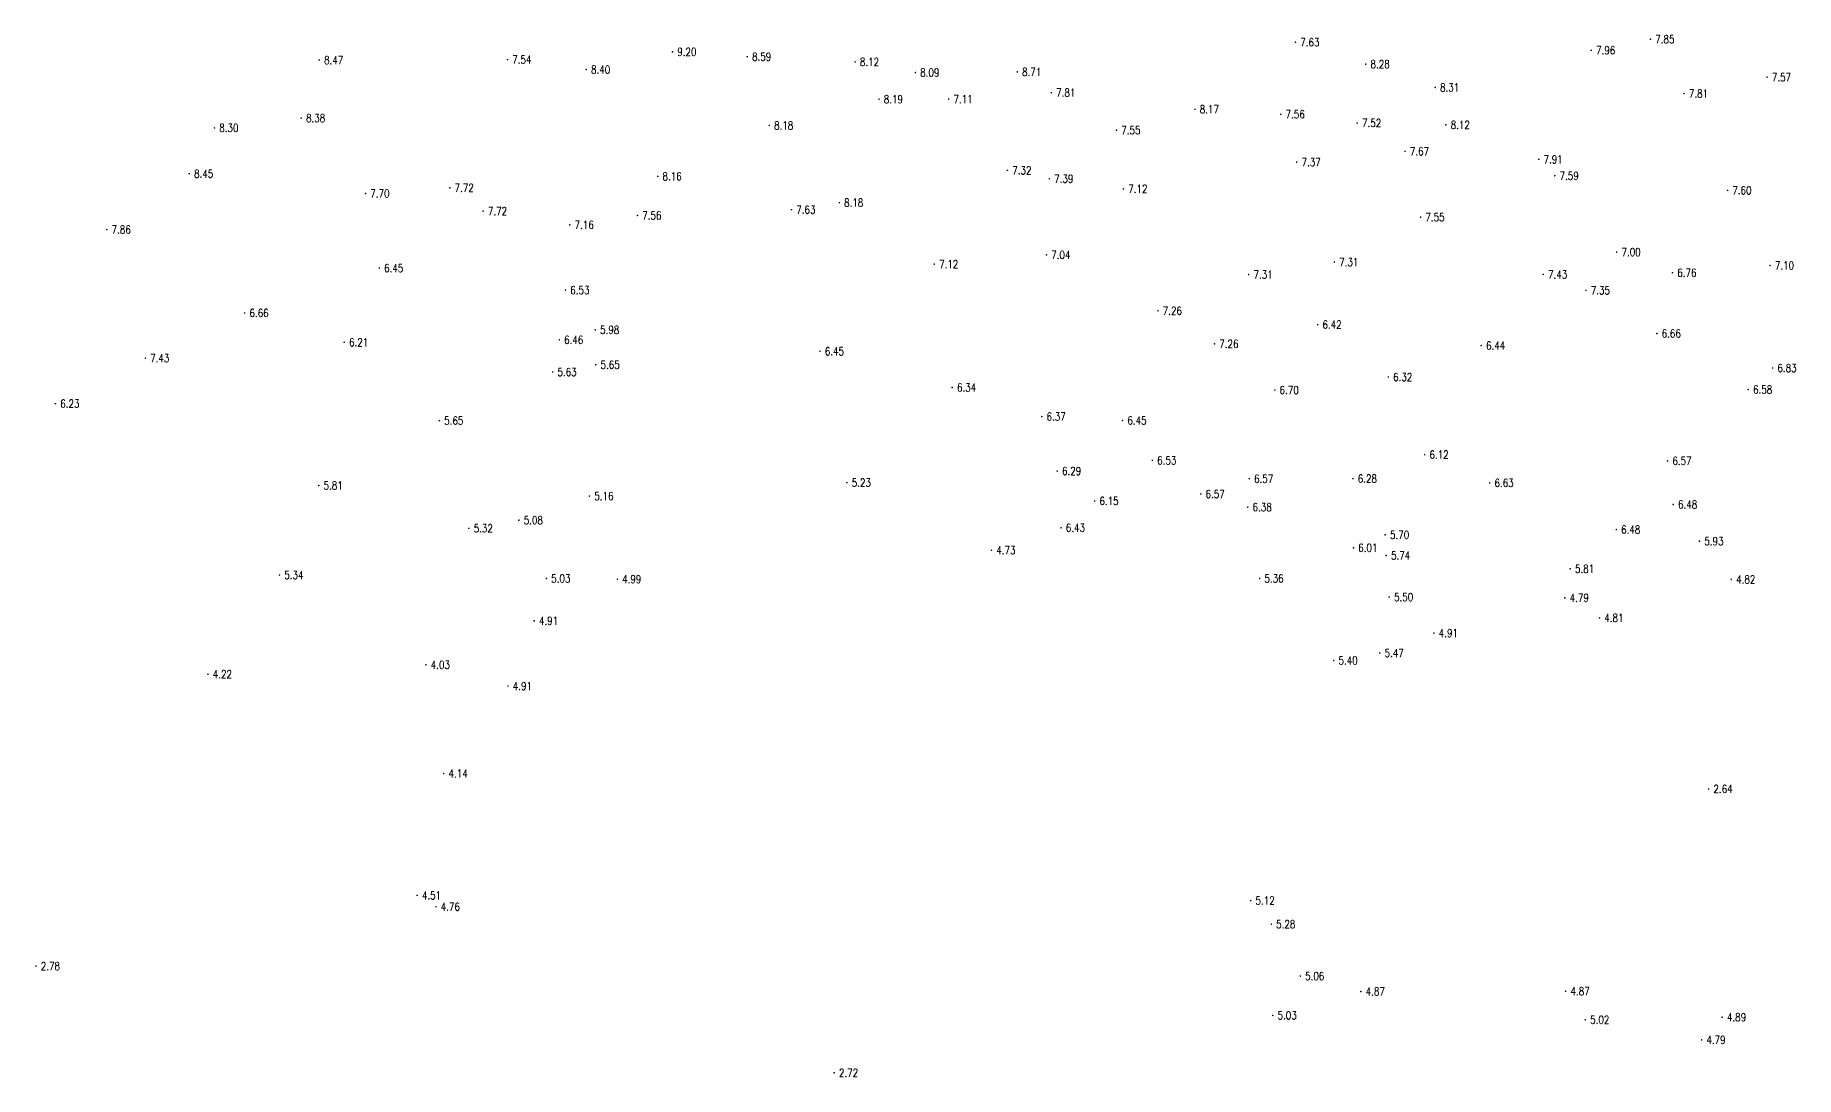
# Model space of a CAD drawing. Extents: x 476861 to 479475, y 2367369 to 2370541.
# Drawn here: x 478166.9 to 478386.9, y 2368097.8 to 2368227.9 of the extents above; entities that cross this region are included whole.
import ezdxf
from ezdxf.enums import TextEntityAlignment as Align

# ---------------------------------------------------------------- set-up
doc = ezdxf.new("R2010")
doc.units = 0
doc.header["$LTSCALE"] = 0.5
doc.layers.get('0').update_dxf_attribs({"linetype": 'CONTINUOUS'})
doc.layers.add('GCD', color=1, linetype='CONTINUOUS')
doc.styles.add('HZ', font='rs.shx', dxfattribs={"width": 0.8, "bigfont": 'hztxt.shx'})

# ---------------------------------------------------------------- blocks, each defined once
blk = doc.blocks.new('GC200')
at = {"linetype": 'Continuous', "const_width": 0.2, "flags": 128}
blk.add_lwpolyline([(-0.1, 0, 1), (0.1, 0, 1)], format="xyb", close=True, dxfattribs=at)

msp = doc.modelspace()

# ---------------------------------------------------------------- block references
at = {"layer": 'GCD', "linetype": 'Continuous'}
ref = msp.add_blockref('GC200', (478368.783, 2368227.444, 7.85), dxfattribs=dict(at, xscale=0.5, yscale=0.5, zscale=0.5))
ref.add_attrib('height', '7.85', dxfattribs={"linetype": 'Continuous', "height": 1, "style": 'HZ', "width": 0.8}).set_placement((478369.383, 2368227.444, 7.85), align=Align.MIDDLE_LEFT)
ref = msp.add_blockref('GC200', (478246.566, 2368225.867, 9.201), dxfattribs=dict(at, xscale=0.5, yscale=0.5, zscale=0.5))
ref.add_attrib('height', '9.20', dxfattribs={"linetype": 'Continuous', "height": 1, "style": 'HZ', "width": 0.8}).set_placement((478247.166, 2368225.867, 9.201), align=Align.MIDDLE_LEFT)
ref = msp.add_blockref('GC200', (478255.911, 2368225.263, 8.593), dxfattribs=dict(at, xscale=0.5, yscale=0.5, zscale=0.5))
ref.add_attrib('height', '8.59', dxfattribs={"linetype": 'Continuous', "height": 1, "style": 'HZ', "width": 0.8}).set_placement((478256.511, 2368225.263, 8.593), align=Align.MIDDLE_LEFT)
ref = msp.add_blockref('GC200', (478324.416, 2368227.066, 7.63), dxfattribs=dict(at, xscale=0.5, yscale=0.5, zscale=0.5))
ref.add_attrib('height', '7.63', dxfattribs={"linetype": 'Continuous', "height": 1, "style": 'HZ', "width": 0.8}).set_placement((478325.016, 2368227.066, 7.63), align=Align.MIDDLE_LEFT)
ref = msp.add_blockref('GC200', (478361.382, 2368226.064, 7.956), dxfattribs=dict(at, xscale=0.5, yscale=0.5, zscale=0.5))
ref.add_attrib('height', '7.96', dxfattribs={"linetype": 'Continuous', "height": 1, "style": 'HZ', "width": 0.8}).set_placement((478361.982, 2368226.064, 7.956), align=Align.MIDDLE_LEFT)
ref = msp.add_blockref('GC200', (478202.42, 2368224.84, 8.473), dxfattribs=dict(at, xscale=0.5, yscale=0.5, zscale=0.5))
ref.add_attrib('height', '8.47', dxfattribs={"linetype": 'Continuous', "height": 1, "style": 'HZ', "width": 0.8}).set_placement((478203.02, 2368224.84, 8.473), align=Align.MIDDLE_LEFT)
ref = msp.add_blockref('GC200', (478225.949, 2368224.89, 7.54), dxfattribs=dict(at, xscale=0.5, yscale=0.5, zscale=0.5))
ref.add_attrib('height', '7.54', dxfattribs={"linetype": 'Continuous', "height": 1, "style": 'HZ', "width": 0.8}).set_placement((478226.549, 2368224.89, 7.54), align=Align.MIDDLE_LEFT)
ref = msp.add_blockref('GC200', (478235.784, 2368223.649, 8.4), dxfattribs=dict(at, xscale=0.5, yscale=0.5, zscale=0.5))
ref.add_attrib('height', '8.40', dxfattribs={"linetype": 'Continuous', "height": 1, "style": 'HZ', "width": 0.8}).set_placement((478236.384, 2368223.649, 8.4), align=Align.MIDDLE_LEFT)
ref = msp.add_blockref('GC200', (478269.386, 2368224.604, 8.123), dxfattribs=dict(at, xscale=0.5, yscale=0.5, zscale=0.5))
ref.add_attrib('height', '8.12', dxfattribs={"linetype": 'Continuous', "height": 1, "style": 'HZ', "width": 0.8}).set_placement((478269.986, 2368224.604, 8.123), align=Align.MIDDLE_LEFT)
ref = msp.add_blockref('GC200', (478276.921, 2368223.278, 8.094), dxfattribs=dict(at, xscale=0.5, yscale=0.5, zscale=0.5))
ref.add_attrib('height', '8.09', dxfattribs={"linetype": 'Continuous', "height": 1, "style": 'HZ', "width": 0.8}).set_placement((478277.521, 2368223.278, 8.094), align=Align.MIDDLE_LEFT)
ref = msp.add_blockref('GC200', (478289.656, 2368223.356, 8.713), dxfattribs=dict(at, xscale=0.5, yscale=0.5, zscale=0.5))
ref.add_attrib('height', '8.71', dxfattribs={"linetype": 'Continuous', "height": 1, "style": 'HZ', "width": 0.8}).set_placement((478290.256, 2368223.356, 8.713), align=Align.MIDDLE_LEFT)
ref = msp.add_blockref('GC200', (478333.202, 2368224.328, 8.28), dxfattribs=dict(at, xscale=0.5, yscale=0.5, zscale=0.5))
ref.add_attrib('height', '8.28', dxfattribs={"linetype": 'Continuous', "height": 1, "style": 'HZ', "width": 0.8}).set_placement((478333.802, 2368224.328, 8.28), align=Align.MIDDLE_LEFT)
ref = msp.add_blockref('GC200', (478293.908, 2368220.771, 7.811), dxfattribs=dict(at, xscale=0.5, yscale=0.5, zscale=0.5))
ref.add_attrib('height', '7.81', dxfattribs={"linetype": 'Continuous', "height": 1, "style": 'HZ', "width": 0.8}).set_placement((478294.508, 2368220.771, 7.811), align=Align.MIDDLE_LEFT)
ref = msp.add_blockref('GC200', (478341.885, 2368221.416, 8.31), dxfattribs=dict(at, xscale=0.5, yscale=0.5, zscale=0.5))
ref.add_attrib('height', '8.31', dxfattribs={"linetype": 'Continuous', "height": 1, "style": 'HZ', "width": 0.8}).set_placement((478342.485, 2368221.416, 8.31), align=Align.MIDDLE_LEFT)
ref = msp.add_blockref('GC200', (478383.354, 2368222.691, 7.574), dxfattribs=dict(at, xscale=0.5, yscale=0.5, zscale=0.5))
ref.add_attrib('height', '7.57', dxfattribs={"linetype": 'Continuous', "height": 1, "style": 'HZ', "width": 0.8}).set_placement((478383.954, 2368222.691, 7.574), align=Align.MIDDLE_LEFT)
ref = msp.add_blockref('GC200', (478272.377, 2368219.947, 8.193), dxfattribs=dict(at, xscale=0.5, yscale=0.5, zscale=0.5))
ref.add_attrib('height', '8.19', dxfattribs={"linetype": 'Continuous', "height": 1, "style": 'HZ', "width": 0.8}).set_placement((478272.977, 2368219.947, 8.193), align=Align.MIDDLE_LEFT)
ref = msp.add_blockref('GC200', (478281.08, 2368219.96, 7.11), dxfattribs=dict(at, xscale=0.5, yscale=0.5, zscale=0.5))
ref.add_attrib('height', '7.11', dxfattribs={"linetype": 'Continuous', "height": 1, "style": 'HZ', "width": 0.8}).set_placement((478281.68, 2368219.96, 7.11), align=Align.MIDDLE_LEFT)
ref = msp.add_blockref('GC200', (478311.858, 2368218.685, 8.168), dxfattribs=dict(at, xscale=0.5, yscale=0.5, zscale=0.5))
ref.add_attrib('height', '8.17', dxfattribs={"linetype": 'Continuous', "height": 1, "style": 'HZ', "width": 0.8}).set_placement((478312.458, 2368218.685, 8.168), align=Align.MIDDLE_LEFT)
ref = msp.add_blockref('GC200', (478372.987, 2368220.654, 7.813), dxfattribs=dict(at, xscale=0.5, yscale=0.5, zscale=0.5))
ref.add_attrib('height', '7.81', dxfattribs={"linetype": 'Continuous', "height": 1, "style": 'HZ', "width": 0.8}).set_placement((478373.587, 2368220.654, 7.813), align=Align.MIDDLE_LEFT)
ref = msp.add_blockref('GC200', (478189.33, 2368216.36, 8.3), dxfattribs=dict(at, xscale=0.5, yscale=0.5, zscale=0.5))
ref.add_attrib('height', '8.30', dxfattribs={"linetype": 'Continuous', "height": 1, "style": 'HZ', "width": 0.8}).set_placement((478189.93, 2368216.36, 8.3), align=Align.MIDDLE_LEFT)
ref = msp.add_blockref('GC200', (478200.172, 2368217.59, 8.382), dxfattribs=dict(at, xscale=0.5, yscale=0.5, zscale=0.5))
ref.add_attrib('height', '8.38', dxfattribs={"linetype": 'Continuous', "height": 1, "style": 'HZ', "width": 0.8}).set_placement((478200.772, 2368217.59, 8.382), align=Align.MIDDLE_LEFT)
ref = msp.add_blockref('GC200', (478258.666, 2368216.672, 8.181), dxfattribs=dict(at, xscale=0.5, yscale=0.5, zscale=0.5))
ref.add_attrib('height', '8.18', dxfattribs={"linetype": 'Continuous', "height": 1, "style": 'HZ', "width": 0.8}).set_placement((478259.266, 2368216.672, 8.181), align=Align.MIDDLE_LEFT)
ref = msp.add_blockref('GC200', (478322.587, 2368218.066, 7.56), dxfattribs=dict(at, xscale=0.5, yscale=0.5, zscale=0.5))
ref.add_attrib('height', '7.56', dxfattribs={"linetype": 'Continuous', "height": 1, "style": 'HZ', "width": 0.8}).set_placement((478323.187, 2368218.066, 7.56), align=Align.MIDDLE_LEFT)
ref = msp.add_blockref('GC200', (478332.142, 2368216.977, 7.517), dxfattribs=dict(at, xscale=0.5, yscale=0.5, zscale=0.5))
ref.add_attrib('height', '7.52', dxfattribs={"linetype": 'Continuous', "height": 1, "style": 'HZ', "width": 0.8}).set_placement((478332.742, 2368216.977, 7.517), align=Align.MIDDLE_LEFT)
ref = msp.add_blockref('GC200', (478343.213, 2368216.743, 8.12), dxfattribs=dict(at, xscale=0.5, yscale=0.5, zscale=0.5))
ref.add_attrib('height', '8.12', dxfattribs={"linetype": 'Continuous', "height": 1, "style": 'HZ', "width": 0.8}).set_placement((478343.813, 2368216.743, 8.12), align=Align.MIDDLE_LEFT)
ref = msp.add_blockref('GC200', (478302.047, 2368216.078, 7.548), dxfattribs=dict(at, xscale=0.5, yscale=0.5, zscale=0.5))
ref.add_attrib('height', '7.55', dxfattribs={"linetype": 'Continuous', "height": 1, "style": 'HZ', "width": 0.8}).set_placement((478302.647, 2368216.078, 7.548), align=Align.MIDDLE_LEFT)
ref = msp.add_blockref('GC200', (478324.584, 2368212.091, 7.372), dxfattribs=dict(at, xscale=0.5, yscale=0.5, zscale=0.5))
ref.add_attrib('height', '7.37', dxfattribs={"linetype": 'Continuous', "height": 1, "style": 'HZ', "width": 0.8}).set_placement((478325.184, 2368212.091, 7.372), align=Align.MIDDLE_LEFT)
ref = msp.add_blockref('GC200', (478338.11, 2368213.433, 7.67), dxfattribs=dict(at, xscale=0.5, yscale=0.5, zscale=0.5))
ref.add_attrib('height', '7.67', dxfattribs={"linetype": 'Continuous', "height": 1, "style": 'HZ', "width": 0.8}).set_placement((478338.71, 2368213.433, 7.67), align=Align.MIDDLE_LEFT)
ref = msp.add_blockref('GC200', (478354.82, 2368212.432, 7.908), dxfattribs=dict(at, xscale=0.5, yscale=0.5, zscale=0.5))
ref.add_attrib('height', '7.91', dxfattribs={"linetype": 'Continuous', "height": 1, "style": 'HZ', "width": 0.8}).set_placement((478355.42, 2368212.432, 7.908), align=Align.MIDDLE_LEFT)
ref = msp.add_blockref('GC200', (478186.182, 2368210.639, 8.45), dxfattribs=dict(at, xscale=0.5, yscale=0.5, zscale=0.5))
ref.add_attrib('height', '8.45', dxfattribs={"linetype": 'Continuous', "height": 1, "style": 'HZ', "width": 0.8}).set_placement((478186.782, 2368210.639, 8.45), align=Align.MIDDLE_LEFT)
ref = msp.add_blockref('GC200', (478244.725, 2368210.307, 8.155), dxfattribs=dict(at, xscale=0.5, yscale=0.5, zscale=0.5))
ref.add_attrib('height', '8.16', dxfattribs={"linetype": 'Continuous', "height": 1, "style": 'HZ', "width": 0.8}).set_placement((478245.325, 2368210.307, 8.155), align=Align.MIDDLE_LEFT)
ref = msp.add_blockref('GC200', (478288.425, 2368211.058, 7.32), dxfattribs=dict(at, xscale=0.5, yscale=0.5, zscale=0.5))
ref.add_attrib('height', '7.32', dxfattribs={"linetype": 'Continuous', "height": 1, "style": 'HZ', "width": 0.8}).set_placement((478289.025, 2368211.058, 7.32), align=Align.MIDDLE_LEFT)
ref = msp.add_blockref('GC200', (478293.666, 2368210.019, 7.392), dxfattribs=dict(at, xscale=0.5, yscale=0.5, zscale=0.5))
ref.add_attrib('height', '7.39', dxfattribs={"linetype": 'Continuous', "height": 1, "style": 'HZ', "width": 0.8}).set_placement((478294.266, 2368210.019, 7.392), align=Align.MIDDLE_LEFT)
ref = msp.add_blockref('GC200', (478356.825, 2368210.378, 7.586), dxfattribs=dict(at, xscale=0.5, yscale=0.5, zscale=0.5))
ref.add_attrib('height', '7.59', dxfattribs={"linetype": 'Continuous', "height": 1, "style": 'HZ', "width": 0.8}).set_placement((478357.425, 2368210.378, 7.586), align=Align.MIDDLE_LEFT)
ref = msp.add_blockref('GC200', (478208.205, 2368208.166, 7.701), dxfattribs=dict(at, xscale=0.5, yscale=0.5, zscale=0.5))
ref.add_attrib('height', '7.70', dxfattribs={"linetype": 'Continuous', "height": 1, "style": 'HZ', "width": 0.8}).set_placement((478208.805, 2368208.166, 7.701), align=Align.MIDDLE_LEFT)
ref = msp.add_blockref('GC200', (478218.738, 2368208.879, 7.716), dxfattribs=dict(at, xscale=0.5, yscale=0.5, zscale=0.5))
ref.add_attrib('height', '7.72', dxfattribs={"linetype": 'Continuous', "height": 1, "style": 'HZ', "width": 0.8}).set_placement((478219.338, 2368208.879, 7.716), align=Align.MIDDLE_LEFT)
ref = msp.add_blockref('GC200', (478302.921, 2368208.744, 7.12), dxfattribs=dict(at, xscale=0.5, yscale=0.5, zscale=0.5))
ref.add_attrib('height', '7.12', dxfattribs={"linetype": 'Continuous', "height": 1, "style": 'HZ', "width": 0.8}).set_placement((478303.521, 2368208.744, 7.12), align=Align.MIDDLE_LEFT)
ref = msp.add_blockref('GC200', (478378.415, 2368208.557, 7.599), dxfattribs=dict(at, xscale=0.5, yscale=0.5, zscale=0.5))
ref.add_attrib('height', '7.60', dxfattribs={"linetype": 'Continuous', "height": 1, "style": 'HZ', "width": 0.8}).set_placement((478379.015, 2368208.557, 7.599), align=Align.MIDDLE_LEFT)
ref = msp.add_blockref('GC200', (478222.898, 2368205.969, 7.723), dxfattribs=dict(at, xscale=0.5, yscale=0.5, zscale=0.5))
ref.add_attrib('height', '7.72', dxfattribs={"linetype": 'Continuous', "height": 1, "style": 'HZ', "width": 0.8}).set_placement((478223.498, 2368205.969, 7.723), align=Align.MIDDLE_LEFT)
ref = msp.add_blockref('GC200', (478242.186, 2368205.425, 7.561), dxfattribs=dict(at, xscale=0.5, yscale=0.5, zscale=0.5))
ref.add_attrib('height', '7.56', dxfattribs={"linetype": 'Continuous', "height": 1, "style": 'HZ', "width": 0.8}).set_placement((478242.786, 2368205.425, 7.561), align=Align.MIDDLE_LEFT)
ref = msp.add_blockref('GC200', (478261.435, 2368206.145, 7.628), dxfattribs=dict(at, xscale=0.5, yscale=0.5, zscale=0.5))
ref.add_attrib('height', '7.63', dxfattribs={"linetype": 'Continuous', "height": 1, "style": 'HZ', "width": 0.8}).set_placement((478262.035, 2368206.145, 7.628), align=Align.MIDDLE_LEFT)
ref = msp.add_blockref('GC200', (478267.416, 2368207.023, 8.184), dxfattribs=dict(at, xscale=0.5, yscale=0.5, zscale=0.5))
ref.add_attrib('height', '8.18', dxfattribs={"linetype": 'Continuous', "height": 1, "style": 'HZ', "width": 0.8}).set_placement((478268.016, 2368207.023, 8.184), align=Align.MIDDLE_LEFT)
ref = msp.add_blockref('GC200', (478175.877, 2368203.658, 7.86), dxfattribs=dict(at, xscale=0.5, yscale=0.5, zscale=0.5))
ref.add_attrib('height', '7.86', dxfattribs={"linetype": 'Continuous', "height": 1, "style": 'HZ', "width": 0.8}).set_placement((478176.477, 2368203.658, 7.86), align=Align.MIDDLE_LEFT)
ref = msp.add_blockref('GC200', (478233.732, 2368204.249, 7.16), dxfattribs=dict(at, xscale=0.5, yscale=0.5, zscale=0.5))
ref.add_attrib('height', '7.16', dxfattribs={"linetype": 'Continuous', "height": 1, "style": 'HZ', "width": 0.8}).set_placement((478234.332, 2368204.249, 7.16), align=Align.MIDDLE_LEFT)
ref = msp.add_blockref('GC200', (478340.055, 2368205.21, 7.551), dxfattribs=dict(at, xscale=0.5, yscale=0.5, zscale=0.5))
ref.add_attrib('height', '7.55', dxfattribs={"linetype": 'Continuous', "height": 1, "style": 'HZ', "width": 0.8}).set_placement((478340.655, 2368205.21, 7.551), align=Align.MIDDLE_LEFT)
ref = msp.add_blockref('GC200', (478209.929, 2368198.849, 6.45), dxfattribs=dict(at, xscale=0.5, yscale=0.5, zscale=0.5))
ref.add_attrib('height', '6.45', dxfattribs={"linetype": 'Continuous', "height": 1, "style": 'HZ', "width": 0.8}).set_placement((478210.529, 2368198.849, 6.45), align=Align.MIDDLE_LEFT)
ref = msp.add_blockref('GC200', (478279.285, 2368199.343, 7.12), dxfattribs=dict(at, xscale=0.5, yscale=0.5, zscale=0.5))
ref.add_attrib('height', '7.12', dxfattribs={"linetype": 'Continuous', "height": 1, "style": 'HZ', "width": 0.8}).set_placement((478279.885, 2368199.343, 7.12), align=Align.MIDDLE_LEFT)
ref = msp.add_blockref('GC200', (478293.296, 2368200.494, 7.04), dxfattribs=dict(at, xscale=0.5, yscale=0.5, zscale=0.5))
ref.add_attrib('height', '7.04', dxfattribs={"linetype": 'Continuous', "height": 1, "style": 'HZ', "width": 0.8}).set_placement((478293.896, 2368200.494, 7.04), align=Align.MIDDLE_LEFT)
ref = msp.add_blockref('GC200', (478329.278, 2368199.593, 7.31), dxfattribs=dict(at, xscale=0.5, yscale=0.5, zscale=0.5))
ref.add_attrib('height', '7.31', dxfattribs={"linetype": 'Continuous', "height": 1, "style": 'HZ', "width": 0.8}).set_placement((478329.878, 2368199.593, 7.31), align=Align.MIDDLE_LEFT)
ref = msp.add_blockref('GC200', (478364.56, 2368200.846, 6.999), dxfattribs=dict(at, xscale=0.5, yscale=0.5, zscale=0.5))
ref.add_attrib('height', '7.00', dxfattribs={"linetype": 'Continuous', "height": 1, "style": 'HZ', "width": 0.8}).set_placement((478365.16, 2368200.846, 6.999), align=Align.MIDDLE_LEFT)
ref = msp.add_blockref('GC200', (478383.729, 2368199.169, 7.095), dxfattribs=dict(at, xscale=0.5, yscale=0.5, zscale=0.5))
ref.add_attrib('height', '7.10', dxfattribs={"linetype": 'Continuous', "height": 1, "style": 'HZ', "width": 0.8}).set_placement((478384.329, 2368199.169, 7.095), align=Align.MIDDLE_LEFT)
ref = msp.add_blockref('GC200', (478318.574, 2368198.042, 7.305), dxfattribs=dict(at, xscale=0.5, yscale=0.5, zscale=0.5))
ref.add_attrib('height', '7.31', dxfattribs={"linetype": 'Continuous', "height": 1, "style": 'HZ', "width": 0.8}).set_placement((478319.174, 2368198.042, 7.305), align=Align.MIDDLE_LEFT)
ref = msp.add_blockref('GC200', (478355.379, 2368198.056, 7.432), dxfattribs=dict(at, xscale=0.5, yscale=0.5, zscale=0.5))
ref.add_attrib('height', '7.43', dxfattribs={"linetype": 'Continuous', "height": 1, "style": 'HZ', "width": 0.8}).set_placement((478355.979, 2368198.056, 7.432), align=Align.MIDDLE_LEFT)
ref = msp.add_blockref('GC200', (478371.534, 2368198.265, 6.76), dxfattribs=dict(at, xscale=0.5, yscale=0.5, zscale=0.5))
ref.add_attrib('height', '6.76', dxfattribs={"linetype": 'Continuous', "height": 1, "style": 'HZ', "width": 0.8}).set_placement((478372.134, 2368198.265, 6.76), align=Align.MIDDLE_LEFT)
ref = msp.add_blockref('GC200', (478233.192, 2368196.099, 6.529), dxfattribs=dict(at, xscale=0.5, yscale=0.5, zscale=0.5))
ref.add_attrib('height', '6.53', dxfattribs={"linetype": 'Continuous', "height": 1, "style": 'HZ', "width": 0.8}).set_placement((478233.792, 2368196.099, 6.529), align=Align.MIDDLE_LEFT)
ref = msp.add_blockref('GC200', (478360.722, 2368196.063, 7.352), dxfattribs=dict(at, xscale=0.5, yscale=0.5, zscale=0.5))
ref.add_attrib('height', '7.35', dxfattribs={"linetype": 'Continuous', "height": 1, "style": 'HZ', "width": 0.8}).set_placement((478361.322, 2368196.063, 7.352), align=Align.MIDDLE_LEFT)
ref = msp.add_blockref('GC200', (478193.103, 2368193.238, 6.66), dxfattribs=dict(at, xscale=0.5, yscale=0.5, zscale=0.5))
ref.add_attrib('height', '6.66', dxfattribs={"linetype": 'Continuous', "height": 1, "style": 'HZ', "width": 0.8}).set_placement((478193.703, 2368193.238, 6.66), align=Align.MIDDLE_LEFT)
ref = msp.add_blockref('GC200', (478307.233, 2368193.517, 7.257), dxfattribs=dict(at, xscale=0.5, yscale=0.5, zscale=0.5))
ref.add_attrib('height', '7.26', dxfattribs={"linetype": 'Continuous', "height": 1, "style": 'HZ', "width": 0.8}).set_placement((478307.833, 2368193.517, 7.257), align=Align.MIDDLE_LEFT)
ref = msp.add_blockref('GC200', (478236.921, 2368191.136, 5.977), dxfattribs=dict(at, xscale=0.5, yscale=0.5, zscale=0.5))
ref.add_attrib('height', '5.98', dxfattribs={"linetype": 'Continuous', "height": 1, "style": 'HZ', "width": 0.8}).set_placement((478237.521, 2368191.136, 5.977), align=Align.MIDDLE_LEFT)
ref = msp.add_blockref('GC200', (478327.188, 2368191.784, 6.42), dxfattribs=dict(at, xscale=0.5, yscale=0.5, zscale=0.5))
ref.add_attrib('height', '6.42', dxfattribs={"linetype": 'Continuous', "height": 1, "style": 'HZ', "width": 0.8}).set_placement((478327.788, 2368191.784, 6.42), align=Align.MIDDLE_LEFT)
ref = msp.add_blockref('GC200', (478369.579, 2368190.675, 6.662), dxfattribs=dict(at, xscale=0.5, yscale=0.5, zscale=0.5))
ref.add_attrib('height', '6.66', dxfattribs={"linetype": 'Continuous', "height": 1, "style": 'HZ', "width": 0.8}).set_placement((478370.179, 2368190.675, 6.662), align=Align.MIDDLE_LEFT)
ref = msp.add_blockref('GC200', (478205.548, 2368189.565, 6.214), dxfattribs=dict(at, xscale=0.5, yscale=0.5, zscale=0.5))
ref.add_attrib('height', '6.21', dxfattribs={"linetype": 'Continuous', "height": 1, "style": 'HZ', "width": 0.8}).set_placement((478206.148, 2368189.565, 6.214), align=Align.MIDDLE_LEFT)
ref = msp.add_blockref('GC200', (478232.426, 2368189.881, 6.464), dxfattribs=dict(at, xscale=0.5, yscale=0.5, zscale=0.5))
ref.add_attrib('height', '6.46', dxfattribs={"linetype": 'Continuous', "height": 1, "style": 'HZ', "width": 0.8}).set_placement((478233.026, 2368189.881, 6.464), align=Align.MIDDLE_LEFT)
ref = msp.add_blockref('GC200', (478265.006, 2368188.445, 6.45), dxfattribs=dict(at, xscale=0.5, yscale=0.5, zscale=0.5))
ref.add_attrib('height', '6.45', dxfattribs={"linetype": 'Continuous', "height": 1, "style": 'HZ', "width": 0.8}).set_placement((478265.606, 2368188.445, 6.45), align=Align.MIDDLE_LEFT)
ref = msp.add_blockref('GC200', (478314.296, 2368189.38, 7.263), dxfattribs=dict(at, xscale=0.5, yscale=0.5, zscale=0.5))
ref.add_attrib('height', '7.26', dxfattribs={"linetype": 'Continuous', "height": 1, "style": 'HZ', "width": 0.8}).set_placement((478314.896, 2368189.38, 7.263), align=Align.MIDDLE_LEFT)
ref = msp.add_blockref('GC200', (478347.635, 2368189.158, 6.44), dxfattribs=dict(at, xscale=0.5, yscale=0.5, zscale=0.5))
ref.add_attrib('height', '6.44', dxfattribs={"linetype": 'Continuous', "height": 1, "style": 'HZ', "width": 0.8}).set_placement((478348.235, 2368189.158, 6.44), align=Align.MIDDLE_LEFT)
ref = msp.add_blockref('GC200', (478180.694, 2368187.589, 7.43), dxfattribs=dict(at, xscale=0.5, yscale=0.5, zscale=0.5))
ref.add_attrib('height', '7.43', dxfattribs={"linetype": 'Continuous', "height": 1, "style": 'HZ', "width": 0.8}).set_placement((478181.294, 2368187.589, 7.43), align=Align.MIDDLE_LEFT)
ref = msp.add_blockref('GC200', (478231.589, 2368185.861, 5.628), dxfattribs=dict(at, xscale=0.5, yscale=0.5, zscale=0.5))
ref.add_attrib('height', '5.63', dxfattribs={"linetype": 'Continuous', "height": 1, "style": 'HZ', "width": 0.8}).set_placement((478232.189, 2368185.861, 5.628), align=Align.MIDDLE_LEFT)
ref = msp.add_blockref('GC200', (478236.98, 2368186.765, 5.651), dxfattribs=dict(at, xscale=0.5, yscale=0.5, zscale=0.5))
ref.add_attrib('height', '5.65', dxfattribs={"linetype": 'Continuous', "height": 1, "style": 'HZ', "width": 0.8}).set_placement((478237.58, 2368186.765, 5.651), align=Align.MIDDLE_LEFT)
ref = msp.add_blockref('GC200', (478384.046, 2368186.361, 6.833), dxfattribs=dict(at, xscale=0.5, yscale=0.5, zscale=0.5))
ref.add_attrib('height', '6.83', dxfattribs={"linetype": 'Continuous', "height": 1, "style": 'HZ', "width": 0.8}).set_placement((478384.646, 2368186.361, 6.833), align=Align.MIDDLE_LEFT)
ref = msp.add_blockref('GC200', (478281.519, 2368183.927, 6.34), dxfattribs=dict(at, xscale=0.5, yscale=0.5, zscale=0.5))
ref.add_attrib('height', '6.34', dxfattribs={"linetype": 'Continuous', "height": 1, "style": 'HZ', "width": 0.8}).set_placement((478282.119, 2368183.927, 6.34), align=Align.MIDDLE_LEFT)
ref = msp.add_blockref('GC200', (478321.836, 2368183.613, 6.699), dxfattribs=dict(at, xscale=0.5, yscale=0.5, zscale=0.5))
ref.add_attrib('height', '6.70', dxfattribs={"linetype": 'Continuous', "height": 1, "style": 'HZ', "width": 0.8}).set_placement((478322.436, 2368183.613, 6.699), align=Align.MIDDLE_LEFT)
ref = msp.add_blockref('GC200', (478336.02, 2368185.236, 6.32), dxfattribs=dict(at, xscale=0.5, yscale=0.5, zscale=0.5))
ref.add_attrib('height', '6.32', dxfattribs={"linetype": 'Continuous', "height": 1, "style": 'HZ', "width": 0.8}).set_placement((478336.62, 2368185.236, 6.32), align=Align.MIDDLE_LEFT)
ref = msp.add_blockref('GC200', (478381.002, 2368183.662, 6.583), dxfattribs=dict(at, xscale=0.5, yscale=0.5, zscale=0.5))
ref.add_attrib('height', '6.58', dxfattribs={"linetype": 'Continuous', "height": 1, "style": 'HZ', "width": 0.8}).set_placement((478381.602, 2368183.662, 6.583), align=Align.MIDDLE_LEFT)
ref = msp.add_blockref('GC200', (478169.46, 2368181.91, 6.23), dxfattribs=dict(at, xscale=0.5, yscale=0.5, zscale=0.5))
ref.add_attrib('height', '6.23', dxfattribs={"linetype": 'Continuous', "height": 1, "style": 'HZ', "width": 0.8}).set_placement((478170.06, 2368181.91, 6.23), align=Align.MIDDLE_LEFT)
ref = msp.add_blockref('GC200', (478217.437, 2368179.789, 5.65), dxfattribs=dict(at, xscale=0.5, yscale=0.5, zscale=0.5))
ref.add_attrib('height', '5.65', dxfattribs={"linetype": 'Continuous', "height": 1, "style": 'HZ', "width": 0.8}).set_placement((478218.037, 2368179.789, 5.65), align=Align.MIDDLE_LEFT)
ref = msp.add_blockref('GC200', (478292.719, 2368180.289, 6.374), dxfattribs=dict(at, xscale=0.5, yscale=0.5, zscale=0.5))
ref.add_attrib('height', '6.37', dxfattribs={"linetype": 'Continuous', "height": 1, "style": 'HZ', "width": 0.8}).set_placement((478293.319, 2368180.289, 6.374), align=Align.MIDDLE_LEFT)
ref = msp.add_blockref('GC200', (478302.816, 2368179.811, 6.446), dxfattribs=dict(at, xscale=0.5, yscale=0.5, zscale=0.5))
ref.add_attrib('height', '6.45', dxfattribs={"linetype": 'Continuous', "height": 1, "style": 'HZ', "width": 0.8}).set_placement((478303.416, 2368179.811, 6.446), align=Align.MIDDLE_LEFT)
ref = msp.add_blockref('GC200', (478306.539, 2368174.818, 6.529), dxfattribs=dict(at, xscale=0.5, yscale=0.5, zscale=0.5))
ref.add_attrib('height', '6.53', dxfattribs={"linetype": 'Continuous', "height": 1, "style": 'HZ', "width": 0.8}).set_placement((478307.139, 2368174.818, 6.529), align=Align.MIDDLE_LEFT)
ref = msp.add_blockref('GC200', (478340.564, 2368175.536, 6.12), dxfattribs=dict(at, xscale=0.5, yscale=0.5, zscale=0.5))
ref.add_attrib('height', '6.12', dxfattribs={"linetype": 'Continuous', "height": 1, "style": 'HZ', "width": 0.8}).set_placement((478341.164, 2368175.536, 6.12), align=Align.MIDDLE_LEFT)
ref = msp.add_blockref('GC200', (478370.916, 2368174.755, 6.567), dxfattribs=dict(at, xscale=0.5, yscale=0.5, zscale=0.5))
ref.add_attrib('height', '6.57', dxfattribs={"linetype": 'Continuous', "height": 1, "style": 'HZ', "width": 0.8}).set_placement((478371.516, 2368174.755, 6.567), align=Align.MIDDLE_LEFT)
ref = msp.add_blockref('GC200', (478294.644, 2368173.487, 6.286), dxfattribs=dict(at, xscale=0.5, yscale=0.5, zscale=0.5))
ref.add_attrib('height', '6.29', dxfattribs={"linetype": 'Continuous', "height": 1, "style": 'HZ', "width": 0.8}).set_placement((478295.244, 2368173.487, 6.286), align=Align.MIDDLE_LEFT)
ref = msp.add_blockref('GC200', (478318.643, 2368172.528, 6.572), dxfattribs=dict(at, xscale=0.5, yscale=0.5, zscale=0.5))
ref.add_attrib('height', '6.57', dxfattribs={"linetype": 'Continuous', "height": 1, "style": 'HZ', "width": 0.8}).set_placement((478319.243, 2368172.528, 6.572), align=Align.MIDDLE_LEFT)
ref = msp.add_blockref('GC200', (478331.602, 2368172.537, 6.28), dxfattribs=dict(at, xscale=0.5, yscale=0.5, zscale=0.5))
ref.add_attrib('height', '6.28', dxfattribs={"linetype": 'Continuous', "height": 1, "style": 'HZ', "width": 0.8}).set_placement((478332.202, 2368172.537, 6.28), align=Align.MIDDLE_LEFT)
ref = msp.add_blockref('GC200', (478202.369, 2368171.683, 5.813), dxfattribs=dict(at, xscale=0.5, yscale=0.5, zscale=0.5))
ref.add_attrib('height', '5.81', dxfattribs={"linetype": 'Continuous', "height": 1, "style": 'HZ', "width": 0.8}).set_placement((478202.969, 2368171.683, 5.813), align=Align.MIDDLE_LEFT)
ref = msp.add_blockref('GC200', (478236.195, 2368170.359, 5.162), dxfattribs=dict(at, xscale=0.5, yscale=0.5, zscale=0.5))
ref.add_attrib('height', '5.16', dxfattribs={"linetype": 'Continuous', "height": 1, "style": 'HZ', "width": 0.8}).set_placement((478236.795, 2368170.359, 5.162), align=Align.MIDDLE_LEFT)
ref = msp.add_blockref('GC200', (478268.366, 2368172.035, 5.23), dxfattribs=dict(at, xscale=0.5, yscale=0.5, zscale=0.5))
ref.add_attrib('height', '5.23', dxfattribs={"linetype": 'Continuous', "height": 1, "style": 'HZ', "width": 0.8}).set_placement((478268.966, 2368172.035, 5.23), align=Align.MIDDLE_LEFT)
ref = msp.add_blockref('GC200', (478312.586, 2368170.617, 6.571), dxfattribs=dict(at, xscale=0.5, yscale=0.5, zscale=0.5))
ref.add_attrib('height', '6.57', dxfattribs={"linetype": 'Continuous', "height": 1, "style": 'HZ', "width": 0.8}).set_placement((478313.186, 2368170.617, 6.571), align=Align.MIDDLE_LEFT)
ref = msp.add_blockref('GC200', (478348.684, 2368172.006, 6.629), dxfattribs=dict(at, xscale=0.5, yscale=0.5, zscale=0.5))
ref.add_attrib('height', '6.63', dxfattribs={"linetype": 'Continuous', "height": 1, "style": 'HZ', "width": 0.8}).set_placement((478349.284, 2368172.006, 6.629), align=Align.MIDDLE_LEFT)
ref = msp.add_blockref('GC200', (478299.32, 2368169.746, 6.147), dxfattribs=dict(at, xscale=0.5, yscale=0.5, zscale=0.5))
ref.add_attrib('height', '6.15', dxfattribs={"linetype": 'Continuous', "height": 1, "style": 'HZ', "width": 0.8}).set_placement((478299.92, 2368169.746, 6.147), align=Align.MIDDLE_LEFT)
ref = msp.add_blockref('GC200', (478318.462, 2368168.979, 6.378), dxfattribs=dict(at, xscale=0.5, yscale=0.5, zscale=0.5))
ref.add_attrib('height', '6.38', dxfattribs={"linetype": 'Continuous', "height": 1, "style": 'HZ', "width": 0.8}).set_placement((478319.062, 2368168.979, 6.378), align=Align.MIDDLE_LEFT)
ref = msp.add_blockref('GC200', (478371.625, 2368169.315, 6.48), dxfattribs=dict(at, xscale=0.5, yscale=0.5, zscale=0.5))
ref.add_attrib('height', '6.48', dxfattribs={"linetype": 'Continuous', "height": 1, "style": 'HZ', "width": 0.8}).set_placement((478372.225, 2368169.315, 6.48), align=Align.MIDDLE_LEFT)
ref = msp.add_blockref('GC200', (478221.122, 2368166.33, 5.32), dxfattribs=dict(at, xscale=0.5, yscale=0.5, zscale=0.5))
ref.add_attrib('height', '5.32', dxfattribs={"linetype": 'Continuous', "height": 1, "style": 'HZ', "width": 0.8}).set_placement((478221.722, 2368166.33, 5.32), align=Align.MIDDLE_LEFT)
ref = msp.add_blockref('GC200', (478227.373, 2368167.348, 5.082), dxfattribs=dict(at, xscale=0.5, yscale=0.5, zscale=0.5))
ref.add_attrib('height', '5.08', dxfattribs={"linetype": 'Continuous', "height": 1, "style": 'HZ', "width": 0.8}).set_placement((478227.973, 2368167.348, 5.082), align=Align.MIDDLE_LEFT)
ref = msp.add_blockref('GC200', (478295.127, 2368166.396, 6.429), dxfattribs=dict(at, xscale=0.5, yscale=0.5, zscale=0.5))
ref.add_attrib('height', '6.43', dxfattribs={"linetype": 'Continuous', "height": 1, "style": 'HZ', "width": 0.8}).set_placement((478295.727, 2368166.396, 6.429), align=Align.MIDDLE_LEFT)
ref = msp.add_blockref('GC200', (478364.516, 2368166.17, 6.476), dxfattribs=dict(at, xscale=0.5, yscale=0.5, zscale=0.5))
ref.add_attrib('height', '6.48', dxfattribs={"linetype": 'Continuous', "height": 1, "style": 'HZ', "width": 0.8}).set_placement((478365.116, 2368166.17, 6.476), align=Align.MIDDLE_LEFT)
ref = msp.add_blockref('GC200', (478286.428, 2368163.588, 4.734), dxfattribs=dict(at, xscale=0.5, yscale=0.5, zscale=0.5))
ref.add_attrib('height', '4.73', dxfattribs={"linetype": 'Continuous', "height": 1, "style": 'HZ', "width": 0.8}).set_placement((478287.028, 2368163.588, 4.734), align=Align.MIDDLE_LEFT)
ref = msp.add_blockref('GC200', (478331.668, 2368163.897, 6.01), dxfattribs=dict(at, xscale=0.5, yscale=0.5, zscale=0.5))
ref.add_attrib('height', '6.01', dxfattribs={"linetype": 'Continuous', "height": 1, "style": 'HZ', "width": 0.8}).set_placement((478332.268, 2368163.897, 6.01), align=Align.MIDDLE_LEFT)
ref = msp.add_blockref('GC200', (478335.632, 2368165.518, 5.695), dxfattribs=dict(at, xscale=0.5, yscale=0.5, zscale=0.5))
ref.add_attrib('height', '5.70', dxfattribs={"linetype": 'Continuous', "height": 1, "style": 'HZ', "width": 0.8}).set_placement((478336.232, 2368165.518, 5.695), align=Align.MIDDLE_LEFT)
ref = msp.add_blockref('GC200', (478374.913, 2368164.725, 5.932), dxfattribs=dict(at, xscale=0.5, yscale=0.5, zscale=0.5))
ref.add_attrib('height', '5.93', dxfattribs={"linetype": 'Continuous', "height": 1, "style": 'HZ', "width": 0.8}).set_placement((478375.513, 2368164.725, 5.932), align=Align.MIDDLE_LEFT)
ref = msp.add_blockref('GC200', (478335.759, 2368162.933, 5.743), dxfattribs=dict(at, xscale=0.5, yscale=0.5, zscale=0.5))
ref.add_attrib('height', '5.74', dxfattribs={"linetype": 'Continuous', "height": 1, "style": 'HZ', "width": 0.8}).set_placement((478336.359, 2368162.933, 5.743), align=Align.MIDDLE_LEFT)
ref = msp.add_blockref('GC200', (478197.456, 2368160.493, 5.34), dxfattribs=dict(at, xscale=0.5, yscale=0.5, zscale=0.5))
ref.add_attrib('height', '5.34', dxfattribs={"linetype": 'Continuous', "height": 1, "style": 'HZ', "width": 0.8}).set_placement((478198.056, 2368160.493, 5.34), align=Align.MIDDLE_LEFT)
ref = msp.add_blockref('GC200', (478230.814, 2368160.067, 5.034), dxfattribs=dict(at, xscale=0.5, yscale=0.5, zscale=0.5))
ref.add_attrib('height', '5.03', dxfattribs={"linetype": 'Continuous', "height": 1, "style": 'HZ', "width": 0.8}).set_placement((478231.414, 2368160.067, 5.034), align=Align.MIDDLE_LEFT)
ref = msp.add_blockref('GC200', (478239.675, 2368159.98, 4.993), dxfattribs=dict(at, xscale=0.5, yscale=0.5, zscale=0.5))
ref.add_attrib('height', '4.99', dxfattribs={"linetype": 'Continuous', "height": 1, "style": 'HZ', "width": 0.8}).set_placement((478240.275, 2368159.98, 4.993), align=Align.MIDDLE_LEFT)
ref = msp.add_blockref('GC200', (478319.942, 2368160.067, 5.358), dxfattribs=dict(at, xscale=0.5, yscale=0.5, zscale=0.5))
ref.add_attrib('height', '5.36', dxfattribs={"linetype": 'Continuous', "height": 1, "style": 'HZ', "width": 0.8}).set_placement((478320.542, 2368160.067, 5.358), align=Align.MIDDLE_LEFT)
ref = msp.add_blockref('GC200', (478358.75, 2368161.275, 5.811), dxfattribs=dict(at, xscale=0.5, yscale=0.5, zscale=0.5))
ref.add_attrib('height', '5.81', dxfattribs={"linetype": 'Continuous', "height": 1, "style": 'HZ', "width": 0.8}).set_placement((478359.35, 2368161.275, 5.811), align=Align.MIDDLE_LEFT)
ref = msp.add_blockref('GC200', (478378.89, 2368159.948, 4.824), dxfattribs=dict(at, xscale=0.5, yscale=0.5, zscale=0.5))
ref.add_attrib('height', '4.82', dxfattribs={"linetype": 'Continuous', "height": 1, "style": 'HZ', "width": 0.8}).set_placement((478379.49, 2368159.948, 4.824), align=Align.MIDDLE_LEFT)
ref = msp.add_blockref('GC200', (478336.138, 2368157.739, 5.502), dxfattribs=dict(at, xscale=0.5, yscale=0.5, zscale=0.5))
ref.add_attrib('height', '5.50', dxfattribs={"linetype": 'Continuous', "height": 1, "style": 'HZ', "width": 0.8}).set_placement((478336.738, 2368157.739, 5.502), align=Align.MIDDLE_LEFT)
ref = msp.add_blockref('GC200', (478358.084, 2368157.648, 4.79), dxfattribs=dict(at, xscale=0.5, yscale=0.5, zscale=0.5))
ref.add_attrib('height', '4.79', dxfattribs={"linetype": 'Continuous', "height": 1, "style": 'HZ', "width": 0.8}).set_placement((478358.684, 2368157.648, 4.79), align=Align.MIDDLE_LEFT)
ref = msp.add_blockref('GC200', (478229.282, 2368154.777, 4.906), dxfattribs=dict(at, xscale=0.5, yscale=0.5, zscale=0.5))
ref.add_attrib('height', '4.91', dxfattribs={"linetype": 'Continuous', "height": 1, "style": 'HZ', "width": 0.8}).set_placement((478229.882, 2368154.777, 4.906), align=Align.MIDDLE_LEFT)
ref = msp.add_blockref('GC200', (478362.417, 2368155.136, 4.808), dxfattribs=dict(at, xscale=0.5, yscale=0.5, zscale=0.5))
ref.add_attrib('height', '4.81', dxfattribs={"linetype": 'Continuous', "height": 1, "style": 'HZ', "width": 0.8}).set_placement((478363.017, 2368155.136, 4.808), align=Align.MIDDLE_LEFT)
ref = msp.add_blockref('GC200', (478341.721, 2368153.233, 4.91), dxfattribs=dict(at, xscale=0.5, yscale=0.5, zscale=0.5))
ref.add_attrib('height', '4.91', dxfattribs={"linetype": 'Continuous', "height": 1, "style": 'HZ', "width": 0.8}).set_placement((478342.321, 2368153.233, 4.91), align=Align.MIDDLE_LEFT)
ref = msp.add_blockref('GC200', (478334.955, 2368150.749, 5.469), dxfattribs=dict(at, xscale=0.5, yscale=0.5, zscale=0.5))
ref.add_attrib('height', '5.47', dxfattribs={"linetype": 'Continuous', "height": 1, "style": 'HZ', "width": 0.8}).set_placement((478335.555, 2368150.749, 5.469), align=Align.MIDDLE_LEFT)
ref = msp.add_blockref('GC200', (478215.754, 2368149.271, 4.03), dxfattribs=dict(at, xscale=0.5, yscale=0.5, zscale=0.5))
ref.add_attrib('height', '4.03', dxfattribs={"linetype": 'Continuous', "height": 1, "style": 'HZ', "width": 0.8}).set_placement((478216.354, 2368149.271, 4.03), align=Align.MIDDLE_LEFT)
ref = msp.add_blockref('GC200', (478329.199, 2368149.824, 5.396), dxfattribs=dict(at, xscale=0.5, yscale=0.5, zscale=0.5))
ref.add_attrib('height', '5.40', dxfattribs={"linetype": 'Continuous', "height": 1, "style": 'HZ', "width": 0.8}).set_placement((478329.799, 2368149.824, 5.396), align=Align.MIDDLE_LEFT)
ref = msp.add_blockref('GC200', (478188.516, 2368148.104, 4.22), dxfattribs=dict(at, xscale=0.5, yscale=0.5, zscale=0.5))
ref.add_attrib('height', '4.22', dxfattribs={"linetype": 'Continuous', "height": 1, "style": 'HZ', "width": 0.8}).set_placement((478189.116, 2368148.104, 4.22), align=Align.MIDDLE_LEFT)
ref = msp.add_blockref('GC200', (478226.007, 2368146.626, 4.906), dxfattribs=dict(at, xscale=0.5, yscale=0.5, zscale=0.5))
ref.add_attrib('height', '4.91', dxfattribs={"linetype": 'Continuous', "height": 1, "style": 'HZ', "width": 0.8}).set_placement((478226.607, 2368146.626, 4.906), align=Align.MIDDLE_LEFT)
ref = msp.add_blockref('GC200', (478217.976, 2368135.692, 4.141), dxfattribs=dict(at, xscale=0.5, yscale=0.5, zscale=0.5))
ref.add_attrib('height', '4.14', dxfattribs={"linetype": 'Continuous', "height": 1, "style": 'HZ', "width": 0.8}).set_placement((478218.576, 2368135.692, 4.141), align=Align.MIDDLE_LEFT)
ref = msp.add_blockref('GC200', (478376.047, 2368133.761, 2.64), dxfattribs=dict(at, xscale=0.5, yscale=0.5, zscale=0.5))
ref.add_attrib('height', '2.64', dxfattribs={"linetype": 'Continuous', "height": 1, "style": 'HZ', "width": 0.8}).set_placement((478376.647, 2368133.761, 2.64), align=Align.MIDDLE_LEFT)
ref = msp.add_blockref('GC200', (478214.654, 2368120.467, 4.507), dxfattribs=dict(at, xscale=0.5, yscale=0.5, zscale=0.5))
ref.add_attrib('height', '4.51', dxfattribs={"linetype": 'Continuous', "height": 1, "style": 'HZ', "width": 0.8}).set_placement((478215.254, 2368120.467, 4.507), align=Align.MIDDLE_LEFT)
ref = msp.add_blockref('GC200', (478318.828, 2368119.813, 5.115), dxfattribs=dict(at, xscale=0.5, yscale=0.5, zscale=0.5))
ref.add_attrib('height', '5.12', dxfattribs={"linetype": 'Continuous', "height": 1, "style": 'HZ', "width": 0.8}).set_placement((478319.428, 2368119.813, 5.115), align=Align.MIDDLE_LEFT)
ref = msp.add_blockref('GC200', (478217.01, 2368119.055, 4.758), dxfattribs=dict(at, xscale=0.5, yscale=0.5, zscale=0.5))
ref.add_attrib('height', '4.76', dxfattribs={"linetype": 'Continuous', "height": 1, "style": 'HZ', "width": 0.8}).set_placement((478217.61, 2368119.055, 4.758), align=Align.MIDDLE_LEFT)
ref = msp.add_blockref('GC200', (478321.404, 2368116.866, 5.28), dxfattribs=dict(at, xscale=0.5, yscale=0.5, zscale=0.5))
ref.add_attrib('height', '5.28', dxfattribs={"linetype": 'Continuous', "height": 1, "style": 'HZ', "width": 0.8}).set_placement((478322.004, 2368116.866, 5.28), align=Align.MIDDLE_LEFT)
ref = msp.add_blockref('GC200', (478167.029, 2368111.632, 2.78), dxfattribs=dict(at, xscale=0.5, yscale=0.5, zscale=0.5))
ref.add_attrib('height', '2.78', dxfattribs={"linetype": 'Continuous', "height": 1, "style": 'HZ', "width": 0.8}).set_placement((478167.629, 2368111.632, 2.78), align=Align.MIDDLE_LEFT)
ref = msp.add_blockref('GC200', (478325.025, 2368110.384, 5.058), dxfattribs=dict(at, xscale=0.5, yscale=0.5, zscale=0.5))
ref.add_attrib('height', '5.06', dxfattribs={"linetype": 'Continuous', "height": 1, "style": 'HZ', "width": 0.8}).set_placement((478325.625, 2368110.384, 5.058), align=Align.MIDDLE_LEFT)
ref = msp.add_blockref('GC200', (478332.593, 2368108.453, 4.869), dxfattribs=dict(at, xscale=0.5, yscale=0.5, zscale=0.5))
ref.add_attrib('height', '4.87', dxfattribs={"linetype": 'Continuous', "height": 1, "style": 'HZ', "width": 0.8}).set_placement((478333.193, 2368108.453, 4.869), align=Align.MIDDLE_LEFT)
ref = msp.add_blockref('GC200', (478358.186, 2368108.489, 4.87), dxfattribs=dict(at, xscale=0.5, yscale=0.5, zscale=0.5))
ref.add_attrib('height', '4.87', dxfattribs={"linetype": 'Continuous', "height": 1, "style": 'HZ', "width": 0.8}).set_placement((478358.786, 2368108.489, 4.87), align=Align.MIDDLE_LEFT)
ref = msp.add_blockref('GC200', (478321.584, 2368105.472, 5.03), dxfattribs=dict(at, xscale=0.5, yscale=0.5, zscale=0.5))
ref.add_attrib('height', '5.03', dxfattribs={"linetype": 'Continuous', "height": 1, "style": 'HZ', "width": 0.8}).set_placement((478322.184, 2368105.472, 5.03), align=Align.MIDDLE_LEFT)
ref = msp.add_blockref('GC200', (478360.644, 2368104.926, 5.017), dxfattribs=dict(at, xscale=0.5, yscale=0.5, zscale=0.5))
ref.add_attrib('height', '5.02', dxfattribs={"linetype": 'Continuous', "height": 1, "style": 'HZ', "width": 0.8}).set_placement((478361.244, 2368104.926, 5.017), align=Align.MIDDLE_LEFT)
ref = msp.add_blockref('GC200', (478377.74, 2368105.24, 4.888), dxfattribs=dict(at, xscale=0.5, yscale=0.5, zscale=0.5))
ref.add_attrib('height', '4.89', dxfattribs={"linetype": 'Continuous', "height": 1, "style": 'HZ', "width": 0.8}).set_placement((478378.34, 2368105.24, 4.888), align=Align.MIDDLE_LEFT)
ref = msp.add_blockref('GC200', (478375.177, 2368102.408, 4.792), dxfattribs=dict(at, xscale=0.5, yscale=0.5, zscale=0.5))
ref.add_attrib('height', '4.79', dxfattribs={"linetype": 'Continuous', "height": 1, "style": 'HZ', "width": 0.8}).set_placement((478375.777, 2368102.408, 4.792), align=Align.MIDDLE_LEFT)
ref = msp.add_blockref('GC200', (478266.769, 2368098.299, 2.72), dxfattribs=dict(at, xscale=0.5, yscale=0.5, zscale=0.5))
ref.add_attrib('height', '2.72', dxfattribs={"linetype": 'Continuous', "height": 1, "style": 'HZ', "width": 0.8}).set_placement((478267.369, 2368098.299, 2.72), align=Align.MIDDLE_LEFT)

doc.saveas('drawing.dxf')
